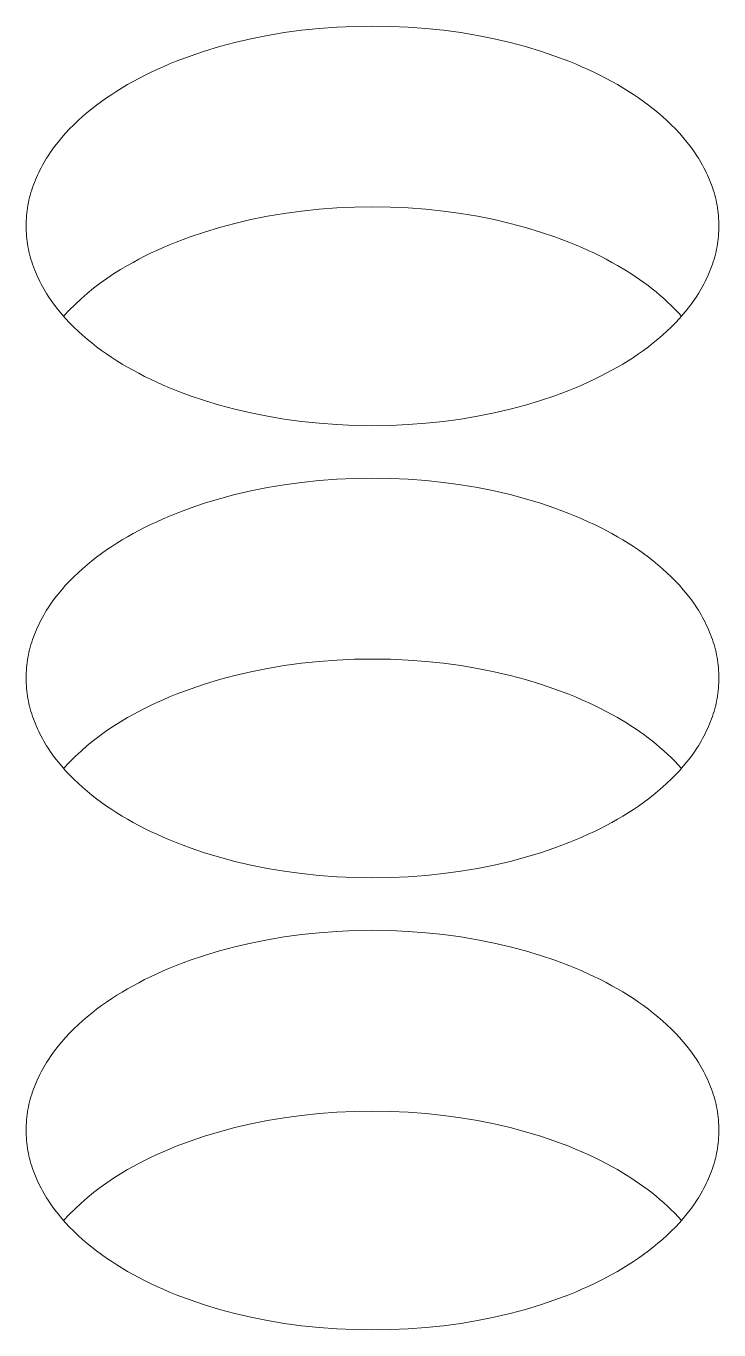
# Model space of a CAD drawing. Header units: inches. Extents: x -6.5 to 91.7, y -2.1 to 67.1.
# Drawn here: x 53.825 to 54.238, y 51.089 to 51.868 of the extents above; entities that cross this region are included whole.
import ezdxf

# ---------------------------------------------------------------- set-up
doc = ezdxf.new("R2010")
doc.units = ezdxf.units.IN
doc.layers.add('ZANO_R', color=7, linetype='Continuous', lineweight=0)

msp = doc.modelspace()

# ---------------------------------------------------------------- linework, layer by layer
at = {"layer": 'ZANO_R'}
for p, q in [((53.95874, 51.86022), (53.96857, 51.86219)), ((53.96857, 51.86219), (53.97864, 51.86388)), ((53.97864, 51.86388), (53.98891, 51.86528)), ((53.98891, 51.86528), (53.99935, 51.86638)), ((53.99935, 51.86638), (54.00991, 51.86717)), ((54.00991, 51.86717), (54.02056, 51.86765)), ((54.02056, 51.86765), (54.03125, 51.86781)), ((54.03125, 51.86781), (54.04194, 51.86765)), ((54.04194, 51.86765), (54.05259, 51.86717)), ((54.05259, 51.86717), (54.06315, 51.86638)), ((54.06315, 51.86638), (54.07359, 51.86528)), ((54.07359, 51.86528), (54.08386, 51.86388)), ((54.08386, 51.86388), (54.09392, 51.86219)), ((54.09392, 51.86219), (54.10375, 51.86022)), ((53.93099, 51.85282), (53.93992, 51.85552)), ((53.93992, 51.85552), (53.94918, 51.85799)), ((53.94918, 51.85799), (53.95874, 51.86022)), ((54.10375, 51.86022), (54.11331, 51.858)), ((54.11331, 51.858), (54.12257, 51.85552)), ((54.12257, 51.85552), (54.13151, 51.85282)), ((53.9102, 51.84519), (53.91417, 51.84681)), ((53.91417, 51.84681), (53.9224, 51.84991)), ((53.9224, 51.84991), (53.93099, 51.85282)), ((54.13151, 51.85282), (54.1401, 51.84991)), ((54.1401, 51.84991), (54.14832, 51.84681)), ((54.14832, 51.84681), (54.1523, 51.84519)), ((53.89181, 51.83654), (53.89529, 51.83834)), ((53.89529, 51.83834), (53.89887, 51.8401)), ((53.89887, 51.8401), (53.90255, 51.84183)), ((53.90255, 51.84183), (53.90632, 51.84353)), ((53.90632, 51.84353), (53.9102, 51.84519)), ((54.1523, 51.84519), (54.15617, 51.84354)), ((54.15617, 51.84354), (54.15995, 51.84184)), ((54.15995, 51.84184), (54.16363, 51.84011)), ((54.16363, 51.84011), (54.16721, 51.83834)), ((54.16721, 51.83834), (54.17069, 51.83655)), ((53.87878, 51.82902), (53.88194, 51.83097)), ((53.88194, 51.83097), (53.88515, 51.83286)), ((53.88515, 51.83286), (53.88843, 51.83472)), ((53.88843, 51.83472), (53.89181, 51.83654)), ((54.17069, 51.83655), (54.17407, 51.83472)), ((54.17407, 51.83472), (54.17735, 51.83287)), ((54.17735, 51.83287), (54.18056, 51.83098)), ((54.18056, 51.83098), (54.18372, 51.82903)), ((53.86667, 51.82064), (53.86961, 51.82282)), ((53.86961, 51.82282), (53.87261, 51.82494)), ((53.87261, 51.82494), (53.87567, 51.82701)), ((53.87567, 51.82701), (53.87878, 51.82902)), ((54.18372, 51.82903), (54.18683, 51.82702)), ((54.18683, 51.82702), (54.18989, 51.82495)), ((54.18989, 51.82495), (54.19289, 51.82283)), ((54.19289, 51.82283), (54.19582, 51.82064)), ((53.85828, 51.81376), (53.861, 51.81611)), ((53.861, 51.81611), (53.8638, 51.8184)), ((53.8638, 51.8184), (53.86667, 51.82064)), ((54.19582, 51.82064), (54.19869, 51.81841)), ((54.19869, 51.81841), (54.20149, 51.81611)), ((54.20149, 51.81611), (54.20422, 51.81377)), ((53.85059, 51.8064), (53.85306, 51.8089)), ((53.85306, 51.8089), (53.85563, 51.81136)), ((53.85563, 51.81136), (53.85828, 51.81376)), ((54.20422, 51.81377), (54.20687, 51.81136)), ((54.20687, 51.81136), (54.20943, 51.80891)), ((54.20943, 51.80891), (54.21191, 51.8064)), ((53.84372, 51.79859), (53.84591, 51.80124)), ((53.84591, 51.80124), (53.8482, 51.80384)), ((53.8482, 51.80384), (53.85059, 51.8064)), ((54.21191, 51.8064), (54.2143, 51.80385)), ((54.2143, 51.80385), (54.21659, 51.80124)), ((54.21659, 51.80124), (54.21878, 51.79859)), ((53.83777, 51.79037), (53.83964, 51.79315)), ((53.83964, 51.79315), (53.84163, 51.79589)), ((53.84163, 51.79589), (53.84372, 51.79859)), ((54.21878, 51.79859), (54.22087, 51.7959)), ((54.22087, 51.7959), (54.22285, 51.79316)), ((54.22285, 51.79316), (54.22473, 51.79038)), ((53.83284, 51.7818), (53.83359, 51.78325)), ((53.83359, 51.78325), (53.83437, 51.7847)), ((53.83437, 51.7847), (53.83517, 51.78613)), ((53.83517, 51.78613), (53.83601, 51.78755)), ((53.83601, 51.78755), (53.83688, 51.78897)), ((53.83688, 51.78897), (53.83777, 51.79037)), ((54.22473, 51.79038), (54.22562, 51.78897)), ((54.22562, 51.78897), (54.22649, 51.78756)), ((54.22649, 51.78756), (54.22732, 51.78614)), ((54.22732, 51.78614), (54.22813, 51.7847)), ((54.22813, 51.7847), (54.22891, 51.78326)), ((54.22891, 51.78326), (54.22965, 51.78181)), ((53.82957, 51.77444), (53.83016, 51.77593)), ((53.83016, 51.77593), (53.83079, 51.77741)), ((53.83079, 51.77741), (53.83144, 51.77888)), ((53.83144, 51.77888), (53.83213, 51.78035)), ((53.83213, 51.78035), (53.83284, 51.7818)), ((54.22965, 51.78181), (54.23037, 51.78036)), ((54.23037, 51.78036), (54.23106, 51.77889)), ((54.23106, 51.77889), (54.23171, 51.77742)), ((54.23171, 51.77742), (54.23233, 51.77594)), ((54.23233, 51.77594), (54.23292, 51.77445)), ((53.82711, 51.76693), (53.82754, 51.76844)), ((53.82754, 51.76844), (53.828, 51.76995)), ((53.828, 51.76995), (53.82849, 51.77145)), ((53.82849, 51.77145), (53.82901, 51.77295)), ((53.82901, 51.77295), (53.82957, 51.77444)), ((54.23292, 51.77445), (54.23348, 51.77296)), ((54.23348, 51.77296), (54.23401, 51.77146)), ((54.23401, 51.77146), (54.2345, 51.76996)), ((54.2345, 51.76996), (54.23496, 51.76845)), ((54.23496, 51.76845), (54.23539, 51.76694)), ((53.82548, 51.75929), (53.82574, 51.76083)), ((53.82574, 51.76083), (53.82603, 51.76236)), ((53.82603, 51.76236), (53.82635, 51.76389)), ((53.82635, 51.76389), (53.82671, 51.76541)), ((53.82671, 51.76541), (53.82711, 51.76693)), ((54.23539, 51.76694), (54.23578, 51.76542)), ((54.23578, 51.76542), (54.23614, 51.76389)), ((54.23614, 51.76389), (54.23647, 51.76237)), ((54.23647, 51.76237), (54.23676, 51.76084)), ((54.23676, 51.76084), (54.23702, 51.7593)), ((53.8247, 51.7516), (53.82479, 51.75314)), ((53.82479, 51.75314), (53.82491, 51.75468)), ((53.82491, 51.75468), (53.82506, 51.75622)), ((53.82506, 51.75622), (53.82525, 51.75776)), ((53.82525, 51.75776), (53.82548, 51.75929)), ((53.95875, 51.75225), (53.94919, 51.75003)), ((53.96858, 51.75422), (53.95875, 51.75225)), ((53.97864, 51.75591), (53.96858, 51.75422)), ((53.98891, 51.75731), (53.97864, 51.75591)), ((53.99935, 51.75841), (53.98891, 51.75731)), ((54.00991, 51.7592), (53.99935, 51.75841)), ((54.02056, 51.75968), (54.00991, 51.7592)), ((54.03125, 51.75984), (54.02056, 51.75968)), ((54.04194, 51.75968), (54.03125, 51.75984)), ((54.05259, 51.7592), (54.04194, 51.75968)), ((54.06315, 51.75841), (54.05259, 51.7592)), ((54.07359, 51.75731), (54.06315, 51.75841)), ((54.08386, 51.75591), (54.07359, 51.75731)), ((54.09393, 51.75422), (54.08386, 51.75591)), ((54.10376, 51.75226), (54.09393, 51.75422)), ((54.11332, 51.75003), (54.10376, 51.75226)), ((54.23702, 51.7593), (54.23724, 51.75777)), ((54.23724, 51.75777), (54.23743, 51.75623)), ((54.23743, 51.75623), (54.23759, 51.75469)), ((54.23759, 51.75469), (54.23771, 51.75315)), ((54.23771, 51.75315), (54.2378, 51.75161)), ((53.82463, 51.74851), (53.82465, 51.75005)), ((53.82465, 51.74696), (53.82463, 51.74851)), ((53.82465, 51.75005), (53.8247, 51.7516)), ((53.8247, 51.74542), (53.82465, 51.74696)), ((53.82479, 51.74388), (53.8247, 51.74542)), ((53.93099, 51.74485), (53.9224, 51.74194)), ((53.93993, 51.74755), (53.93099, 51.74485)), ((53.94919, 51.75003), (53.93993, 51.74755)), ((54.12258, 51.74756), (54.11332, 51.75003)), ((54.13151, 51.74486), (54.12258, 51.74756)), ((54.1401, 51.74195), (54.13151, 51.74486)), ((54.2378, 51.74543), (54.23771, 51.74389)), ((54.2378, 51.75161), (54.23785, 51.75006)), ((54.23785, 51.74697), (54.2378, 51.74543)), ((54.23785, 51.75006), (54.23787, 51.74852)), ((54.23787, 51.74852), (54.23785, 51.74697)), ((53.82491, 51.74234), (53.82479, 51.74388)), ((53.82506, 51.74079), (53.82491, 51.74234)), ((53.82525, 51.73926), (53.82506, 51.74079)), ((53.82548, 51.73772), (53.82525, 51.73926)), ((53.82574, 51.73619), (53.82548, 51.73772)), ((53.9102, 51.73722), (53.90633, 51.73556)), ((53.91418, 51.73884), (53.9102, 51.73722)), ((53.9224, 51.74194), (53.91418, 51.73884)), ((54.14833, 51.73884), (54.1401, 51.74195)), ((54.1523, 51.73723), (54.14833, 51.73884)), ((54.15618, 51.73557), (54.1523, 51.73723)), ((54.23702, 51.73773), (54.23676, 51.7362)), ((54.23724, 51.73927), (54.23702, 51.73773)), ((54.23743, 51.7408), (54.23724, 51.73927)), ((54.23759, 51.74234), (54.23743, 51.7408)), ((54.23771, 51.74389), (54.23759, 51.74234)), ((53.82603, 51.73466), (53.82574, 51.73619)), ((53.82635, 51.73313), (53.82603, 51.73466)), ((53.82671, 51.73161), (53.82635, 51.73313)), ((53.82711, 51.73009), (53.82671, 51.73161)), ((53.82754, 51.72857), (53.82711, 51.73009)), ((53.89529, 51.73037), (53.89181, 51.72857)), ((53.89887, 51.73214), (53.89529, 51.73037)), ((53.90255, 51.73387), (53.89887, 51.73214)), ((53.90633, 51.73556), (53.90255, 51.73387)), ((54.15995, 51.73387), (54.15618, 51.73557)), ((54.16363, 51.73214), (54.15995, 51.73387)), ((54.16721, 51.73038), (54.16363, 51.73214)), ((54.17069, 51.72858), (54.16721, 51.73038)), ((54.23539, 51.7301), (54.23496, 51.72858)), ((54.23578, 51.73162), (54.23539, 51.7301)), ((54.23614, 51.73314), (54.23578, 51.73162)), ((54.23647, 51.73467), (54.23614, 51.73314)), ((54.23676, 51.7362), (54.23647, 51.73467)), ((53.828, 51.72707), (53.82754, 51.72857)), ((53.82849, 51.72556), (53.828, 51.72707)), ((53.82901, 51.72406), (53.82849, 51.72556)), ((53.82957, 51.72257), (53.82901, 51.72406)), ((53.83016, 51.72108), (53.82957, 51.72257)), ((53.83079, 51.71961), (53.83016, 51.72108)), ((53.88092, 51.72243), (53.87677, 51.71984)), ((53.88515, 51.7249), (53.88092, 51.72243)), ((53.88843, 51.72675), (53.88515, 51.7249)), ((53.89181, 51.72857), (53.88843, 51.72675)), ((54.17407, 51.72675), (54.17069, 51.72858)), ((54.17735, 51.7249), (54.17407, 51.72675)), ((54.18275, 51.72167), (54.17735, 51.7249)), ((54.18539, 51.71999), (54.18275, 51.72167)), ((54.23233, 51.72109), (54.23171, 51.71961)), ((54.23292, 51.72258), (54.23233, 51.72109)), ((54.23348, 51.72407), (54.23292, 51.72258)), ((54.23401, 51.72557), (54.23348, 51.72407)), ((54.2345, 51.72707), (54.23401, 51.72557)), ((54.23496, 51.72858), (54.2345, 51.72707)), ((53.83144, 51.71813), (53.83079, 51.71961)), ((53.83213, 51.71667), (53.83144, 51.71813)), ((53.83284, 51.71521), (53.83213, 51.71667)), ((53.83359, 51.71376), (53.83284, 51.71521)), ((53.83437, 51.71232), (53.83359, 51.71376)), ((53.86872, 51.71424), (53.86484, 51.71126)), ((53.8727, 51.71711), (53.86872, 51.71424)), ((53.87677, 51.71984), (53.8727, 51.71711)), ((54.188, 51.71827), (54.18539, 51.71999)), ((54.19057, 51.71651), (54.188, 51.71827)), ((54.1931, 51.71471), (54.19057, 51.71651)), ((54.19558, 51.71287), (54.1931, 51.71471)), ((54.22891, 51.71377), (54.22813, 51.71233)), ((54.22965, 51.71522), (54.22891, 51.71377)), ((54.23037, 51.71668), (54.22965, 51.71522)), ((54.23106, 51.71814), (54.23037, 51.71668)), ((54.23171, 51.71961), (54.23106, 51.71814)), ((53.83517, 51.71089), (53.83437, 51.71232)), ((53.83601, 51.70946), (53.83517, 51.71089)), ((53.83688, 51.70805), (53.83601, 51.70946)), ((53.83777, 51.70665), (53.83688, 51.70805)), ((53.83964, 51.70387), (53.83777, 51.70665)), ((53.86106, 51.70814), (53.85738, 51.70491)), ((53.86484, 51.71126), (53.86106, 51.70814)), ((54.19801, 51.71098), (54.19558, 51.71287)), ((54.2004, 51.70906), (54.19801, 51.71098)), ((54.20273, 51.7071), (54.2004, 51.70906)), ((54.20501, 51.7051), (54.20273, 51.7071)), ((54.22473, 51.70665), (54.22285, 51.70387)), ((54.22562, 51.70806), (54.22473, 51.70665)), ((54.22649, 51.70947), (54.22562, 51.70806)), ((54.22732, 51.7109), (54.22649, 51.70947)), ((54.22813, 51.71233), (54.22732, 51.7109)), ((53.84163, 51.70113), (53.83964, 51.70387)), ((53.84372, 51.69843), (53.84163, 51.70113)), ((53.84591, 51.69578), (53.84372, 51.69843)), ((53.85035, 51.6981), (53.847, 51.69452)), ((53.85381, 51.70156), (53.85035, 51.6981)), ((53.85738, 51.70491), (53.85381, 51.70156)), ((54.20723, 51.70306), (54.20501, 51.7051)), ((54.2094, 51.70098), (54.20723, 51.70306)), ((54.2115, 51.69887), (54.2094, 51.70098)), ((54.21353, 51.69672), (54.2115, 51.69887)), ((54.21878, 51.69844), (54.21659, 51.69579)), ((54.22087, 51.70114), (54.21878, 51.69844)), ((54.22285, 51.70387), (54.22087, 51.70114)), ((53.8482, 51.69318), (53.84591, 51.69578)), ((53.85059, 51.69062), (53.8482, 51.69318)), ((53.85306, 51.68812), (53.85059, 51.69062)), ((54.21191, 51.69063), (54.20943, 51.68812)), ((54.2143, 51.69318), (54.21191, 51.69063)), ((54.2155, 51.69454), (54.21353, 51.69672)), ((54.21659, 51.69579), (54.2143, 51.69318)), ((53.85563, 51.68566), (53.85306, 51.68812)), ((53.85828, 51.68326), (53.85563, 51.68566)), ((53.861, 51.68091), (53.85828, 51.68326)), ((54.20422, 51.68327), (54.20149, 51.68092)), ((54.20687, 51.68567), (54.20422, 51.68327)), ((54.20943, 51.68812), (54.20687, 51.68567)), ((53.8638, 51.67862), (53.861, 51.68091)), ((53.86667, 51.67638), (53.8638, 51.67862)), ((53.86961, 51.6742), (53.86667, 51.67638)), ((54.19582, 51.67639), (54.19289, 51.67421)), ((54.19869, 51.67863), (54.19582, 51.67639)), ((54.20149, 51.68092), (54.19869, 51.67863)), ((53.87261, 51.67207), (53.86961, 51.6742)), ((53.87567, 51.67001), (53.87261, 51.67207)), ((53.87878, 51.668), (53.87567, 51.67001)), ((53.88194, 51.66605), (53.87878, 51.668)), ((54.18372, 51.66801), (54.18056, 51.66605)), ((54.18683, 51.67002), (54.18372, 51.66801)), ((54.18989, 51.67208), (54.18683, 51.67002)), ((54.19289, 51.67421), (54.18989, 51.67208)), ((53.88515, 51.66415), (53.88194, 51.66605)), ((53.88843, 51.6623), (53.88515, 51.66415)), ((53.89181, 51.66048), (53.88843, 51.6623)), ((53.89529, 51.65868), (53.89181, 51.66048)), ((53.89887, 51.65692), (53.89529, 51.65868)), ((54.16721, 51.65869), (54.16363, 51.65692)), ((54.17069, 51.66048), (54.16721, 51.65869)), ((54.17407, 51.66231), (54.17069, 51.66048)), ((54.17735, 51.66416), (54.17407, 51.66231)), ((54.18056, 51.66605), (54.17735, 51.66416)), ((53.90255, 51.65518), (53.89887, 51.65692)), ((53.90632, 51.65349), (53.90255, 51.65518)), ((53.9102, 51.65183), (53.90632, 51.65349)), ((53.91417, 51.65021), (53.9102, 51.65183)), ((54.1523, 51.65184), (54.14832, 51.65022)), ((54.15617, 51.65349), (54.1523, 51.65184)), ((54.15995, 51.65519), (54.15617, 51.65349)), ((54.16363, 51.65692), (54.15995, 51.65519)), ((53.9224, 51.64711), (53.91417, 51.65021)), ((53.93099, 51.6442), (53.9224, 51.64711)), ((53.93992, 51.6415), (53.93099, 51.6442)), ((54.13151, 51.64421), (54.12257, 51.6415)), ((54.1401, 51.64712), (54.13151, 51.64421)), ((54.14832, 51.65022), (54.1401, 51.64712)), ((53.94918, 51.63903), (53.93992, 51.6415)), ((53.95874, 51.6368), (53.94918, 51.63903)), ((53.96857, 51.63484), (53.95874, 51.6368)), ((54.10375, 51.6368), (54.09392, 51.63484)), ((54.11331, 51.63903), (54.10375, 51.6368)), ((54.12257, 51.6415), (54.11331, 51.63903)), ((53.97864, 51.63315), (53.96857, 51.63484)), ((53.98891, 51.63175), (53.97864, 51.63315)), ((53.99935, 51.63065), (53.98891, 51.63175)), ((54.00991, 51.62985), (53.99935, 51.63065)), ((54.02056, 51.62938), (54.00991, 51.62985)), ((54.03125, 51.62922), (54.02056, 51.62938)), ((54.04194, 51.62938), (54.03125, 51.62922)), ((54.05259, 51.62986), (54.04194, 51.62938)), ((54.06315, 51.63065), (54.05259, 51.62986)), ((54.07359, 51.63175), (54.06315, 51.63065)), ((54.08386, 51.63315), (54.07359, 51.63175)), ((54.09392, 51.63484), (54.08386, 51.63315)), ((53.98891, 51.59534), (53.99935, 51.59644)), ((53.99935, 51.59644), (54.00991, 51.59723)), ((54.00991, 51.59723), (54.02056, 51.59771)), ((54.02056, 51.59771), (54.03125, 51.59787)), ((54.03125, 51.59787), (54.04194, 51.59771)), ((54.04194, 51.59771), (54.05259, 51.59724)), ((54.05259, 51.59724), (54.06315, 51.59644)), ((54.06315, 51.59644), (54.07359, 51.59534)), ((53.94918, 51.58806), (53.95874, 51.59029)), ((53.95874, 51.59029), (53.96857, 51.59225)), ((53.96857, 51.59225), (53.97864, 51.59394)), ((53.97864, 51.59394), (53.98891, 51.59534)), ((54.07359, 51.59534), (54.08386, 51.59394)), ((54.08386, 51.59394), (54.09392, 51.59225)), ((54.09392, 51.59225), (54.10375, 51.59029)), ((54.10375, 51.59029), (54.11331, 51.58806)), ((53.9224, 51.57997), (53.93099, 51.58288)), ((53.93099, 51.58288), (53.93992, 51.58559)), ((53.93992, 51.58559), (53.94918, 51.58806)), ((54.11331, 51.58806), (54.12257, 51.58559)), ((54.12257, 51.58559), (54.13151, 51.58289)), ((54.13151, 51.58289), (54.1401, 51.57998)), ((53.90255, 51.5719), (53.90632, 51.5736)), ((53.90632, 51.5736), (53.9102, 51.57525)), ((53.9102, 51.57525), (53.91417, 51.57687)), ((53.91417, 51.57687), (53.9224, 51.57997)), ((54.1401, 51.57998), (54.14832, 51.57688)), ((54.14832, 51.57688), (54.1523, 51.57526)), ((54.1523, 51.57526), (54.15617, 51.5736)), ((54.15617, 51.5736), (54.15995, 51.57191)), ((53.88843, 51.56478), (53.89181, 51.56661)), ((53.89181, 51.56661), (53.89529, 51.5684)), ((53.89529, 51.5684), (53.89887, 51.57017)), ((53.89887, 51.57017), (53.90255, 51.5719)), ((54.15995, 51.57191), (54.16363, 51.57017)), ((54.16363, 51.57017), (54.16721, 51.56841)), ((54.16721, 51.56841), (54.17069, 51.56661)), ((54.17069, 51.56661), (54.17407, 51.56479)), ((53.87567, 51.55707), (53.87878, 51.55908)), ((53.87878, 51.55908), (53.88194, 51.56104)), ((53.88194, 51.56104), (53.88515, 51.56293)), ((53.88515, 51.56293), (53.88843, 51.56478)), ((54.17407, 51.56479), (54.17735, 51.56294)), ((54.17735, 51.56294), (54.18056, 51.56104)), ((54.18056, 51.56104), (54.18372, 51.55909)), ((54.18372, 51.55909), (54.18683, 51.55708)), ((53.8638, 51.54846), (53.86667, 51.5507)), ((53.86667, 51.5507), (53.86961, 51.55288)), ((53.86961, 51.55288), (53.87261, 51.55501)), ((53.87261, 51.55501), (53.87567, 51.55707)), ((54.18683, 51.55708), (54.18989, 51.55502)), ((54.18989, 51.55502), (54.19289, 51.55289)), ((54.19289, 51.55289), (54.19582, 51.55071)), ((54.19582, 51.55071), (54.19869, 51.54847)), ((53.85563, 51.54142), (53.85828, 51.54382)), ((53.85828, 51.54382), (53.861, 51.54617)), ((53.861, 51.54617), (53.8638, 51.54846)), ((54.19869, 51.54847), (54.20149, 51.54618)), ((54.20149, 51.54618), (54.20422, 51.54383)), ((54.20422, 51.54383), (54.20687, 51.54143)), ((53.8482, 51.53391), (53.85059, 51.53646)), ((53.85059, 51.53646), (53.85306, 51.53897)), ((53.85306, 51.53897), (53.85563, 51.54142)), ((54.20687, 51.54143), (54.20943, 51.53897)), ((54.20943, 51.53897), (54.21191, 51.53647)), ((54.21191, 51.53647), (54.2143, 51.53391)), ((53.84163, 51.52595), (53.84372, 51.52865)), ((53.84372, 51.52865), (53.84591, 51.5313)), ((53.84591, 51.5313), (53.8482, 51.53391)), ((54.2143, 51.53391), (54.21659, 51.53131)), ((54.21659, 51.53131), (54.21878, 51.52866)), ((54.21878, 51.52866), (54.22087, 51.52596)), ((53.83601, 51.51762), (53.83688, 51.51903)), ((53.83688, 51.51903), (53.83777, 51.52044)), ((53.83777, 51.52044), (53.83964, 51.52322)), ((53.83964, 51.52322), (53.84163, 51.52595)), ((54.22087, 51.52596), (54.22285, 51.52322)), ((54.22285, 51.52322), (54.22473, 51.52044)), ((54.22473, 51.52044), (54.22562, 51.51904)), ((54.22562, 51.51904), (54.22649, 51.51763)), ((53.83213, 51.51041), (53.83284, 51.51187)), ((53.83284, 51.51187), (53.83359, 51.51332)), ((53.83359, 51.51332), (53.83437, 51.51476)), ((53.83437, 51.51476), (53.83517, 51.51619)), ((53.83517, 51.51619), (53.83601, 51.51762)), ((54.22649, 51.51763), (54.22732, 51.5162)), ((54.22732, 51.5162), (54.22813, 51.51477)), ((54.22813, 51.51477), (54.22891, 51.51333)), ((54.22891, 51.51333), (54.22965, 51.51188)), ((54.22965, 51.51188), (54.23037, 51.51042)), ((53.82849, 51.50152), (53.82901, 51.50302)), ((53.82901, 51.50302), (53.82957, 51.50451)), ((53.82957, 51.50451), (53.83016, 51.506)), ((53.83016, 51.506), (53.83079, 51.50748)), ((53.83079, 51.50748), (53.83144, 51.50895)), ((53.83144, 51.50895), (53.83213, 51.51041)), ((54.23037, 51.51042), (54.23106, 51.50896)), ((54.23106, 51.50896), (54.23171, 51.50748)), ((54.23171, 51.50748), (54.23233, 51.50601)), ((54.23233, 51.50601), (54.23292, 51.50452)), ((54.23292, 51.50452), (54.23348, 51.50303)), ((54.23348, 51.50303), (54.23401, 51.50153)), ((53.82635, 51.49395), (53.82671, 51.49547)), ((53.82671, 51.49547), (53.82711, 51.49699)), ((53.82711, 51.49699), (53.82754, 51.49851)), ((53.82754, 51.49851), (53.828, 51.50002)), ((53.828, 51.50002), (53.82849, 51.50152)), ((54.23401, 51.50153), (54.2345, 51.50002)), ((54.2345, 51.50002), (54.23496, 51.49852)), ((54.23496, 51.49852), (54.23539, 51.497)), ((54.23539, 51.497), (54.23578, 51.49548)), ((54.23578, 51.49548), (54.23614, 51.49396)), ((53.82506, 51.48629), (53.82525, 51.48782)), ((53.82525, 51.48782), (53.82548, 51.48936)), ((53.82548, 51.48936), (53.82574, 51.49089)), ((53.82574, 51.49089), (53.82603, 51.49242)), ((53.82603, 51.49242), (53.82635, 51.49395)), ((53.99935, 51.48847), (53.98891, 51.48737)), ((54.00991, 51.48927), (53.99935, 51.48847)), ((54.02056, 51.48975), (54.00991, 51.48927)), ((54.03125, 51.48991), (54.02056, 51.48975)), ((54.04194, 51.48975), (54.03125, 51.48991)), ((54.05259, 51.48927), (54.04194, 51.48975)), ((54.06315, 51.48848), (54.05259, 51.48927)), ((54.07359, 51.48738), (54.06315, 51.48848)), ((54.23614, 51.49396), (54.23647, 51.49243)), ((54.23647, 51.49243), (54.23676, 51.4909)), ((54.23676, 51.4909), (54.23702, 51.48937)), ((54.23702, 51.48937), (54.23724, 51.48783)), ((54.23724, 51.48783), (54.23743, 51.4863)), ((53.82463, 51.47857), (53.82465, 51.48012)), ((53.82465, 51.48012), (53.8247, 51.48166)), ((53.8247, 51.48166), (53.82479, 51.4832)), ((53.82479, 51.4832), (53.82491, 51.48475)), ((53.82491, 51.48475), (53.82506, 51.48629)), ((53.94919, 51.48009), (53.93993, 51.47762)), ((53.95875, 51.48232), (53.94919, 51.48009)), ((53.96858, 51.48428), (53.95875, 51.48232)), ((53.97864, 51.48597), (53.96858, 51.48428)), ((53.98891, 51.48737), (53.97864, 51.48597)), ((54.08386, 51.48598), (54.07359, 51.48738)), ((54.09393, 51.48429), (54.08386, 51.48598)), ((54.10376, 51.48232), (54.09393, 51.48429)), ((54.11332, 51.48009), (54.10376, 51.48232)), ((54.12258, 51.47762), (54.11332, 51.48009)), ((54.23743, 51.4863), (54.23759, 51.48476)), ((54.23759, 51.48476), (54.23771, 51.48321)), ((54.23771, 51.48321), (54.2378, 51.48167)), ((54.2378, 51.48167), (54.23785, 51.48013)), ((54.23785, 51.48013), (54.23787, 51.47858)), ((53.82465, 51.47703), (53.82463, 51.47857)), ((53.8247, 51.47548), (53.82465, 51.47703)), ((53.82479, 51.47394), (53.8247, 51.47548)), ((53.82491, 51.4724), (53.82479, 51.47394)), ((53.82506, 51.47086), (53.82491, 51.4724)), ((53.9224, 51.47201), (53.91418, 51.4689)), ((53.93099, 51.47492), (53.9224, 51.47201)), ((53.93993, 51.47762), (53.93099, 51.47492)), ((54.13151, 51.47492), (54.12258, 51.47762)), ((54.1401, 51.47201), (54.13151, 51.47492)), ((54.14833, 51.46891), (54.1401, 51.47201)), ((54.23759, 51.47241), (54.23743, 51.47087)), ((54.23771, 51.47395), (54.23759, 51.47241)), ((54.2378, 51.47549), (54.23771, 51.47395)), ((54.23785, 51.47704), (54.2378, 51.47549)), ((54.23787, 51.47858), (54.23785, 51.47704)), ((53.82525, 51.46932), (53.82506, 51.47086)), ((53.82548, 51.46779), (53.82525, 51.46932)), ((53.82574, 51.46625), (53.82548, 51.46779)), ((53.82603, 51.46472), (53.82574, 51.46625)), ((53.82635, 51.4632), (53.82603, 51.46472)), ((53.90633, 51.46563), (53.90255, 51.46393)), ((53.9102, 51.46729), (53.90633, 51.46563)), ((53.91418, 51.4689), (53.9102, 51.46729)), ((54.1523, 51.46729), (54.14833, 51.46891)), ((54.15618, 51.46563), (54.1523, 51.46729)), ((54.15995, 51.46394), (54.15618, 51.46563)), ((54.23647, 51.46473), (54.23614, 51.4632)), ((54.23676, 51.46626), (54.23647, 51.46473)), ((54.23702, 51.4678), (54.23676, 51.46626)), ((54.23724, 51.46933), (54.23702, 51.4678)), ((54.23743, 51.47087), (54.23724, 51.46933)), ((53.82671, 51.46167), (53.82635, 51.4632)), ((53.82711, 51.46015), (53.82671, 51.46167)), ((53.82754, 51.45864), (53.82711, 51.46015)), ((53.828, 51.45713), (53.82754, 51.45864)), ((53.82849, 51.45563), (53.828, 51.45713)), ((53.88843, 51.45681), (53.88515, 51.45496)), ((53.89181, 51.45864), (53.88843, 51.45681)), ((53.89529, 51.46043), (53.89181, 51.45864)), ((53.89887, 51.4622), (53.89529, 51.46043)), ((53.90255, 51.46393), (53.89887, 51.4622)), ((54.16363, 51.46221), (54.15995, 51.46394)), ((54.16721, 51.46044), (54.16363, 51.46221)), ((54.17069, 51.45864), (54.16721, 51.46044)), ((54.17407, 51.45682), (54.17069, 51.45864)), ((54.17735, 51.45497), (54.17407, 51.45682)), ((54.2345, 51.45714), (54.23401, 51.45564)), ((54.23496, 51.45865), (54.2345, 51.45714)), ((54.23539, 51.46016), (54.23496, 51.45865)), ((54.23578, 51.46168), (54.23539, 51.46016)), ((54.23614, 51.4632), (54.23578, 51.46168)), ((53.82901, 51.45413), (53.82849, 51.45563)), ((53.82957, 51.45264), (53.82901, 51.45413)), ((53.83016, 51.45115), (53.82957, 51.45264)), ((53.83079, 51.44967), (53.83016, 51.45115)), ((53.83144, 51.4482), (53.83079, 51.44967)), ((53.87677, 51.4499), (53.8727, 51.44717)), ((53.88092, 51.4525), (53.87677, 51.4499)), ((53.88515, 51.45496), (53.88092, 51.4525)), ((54.18275, 51.45174), (54.17735, 51.45497)), ((54.18539, 51.45006), (54.18275, 51.45174)), ((54.188, 51.44834), (54.18539, 51.45006)), ((54.23171, 51.44968), (54.23106, 51.44821)), ((54.23233, 51.45116), (54.23171, 51.44968)), ((54.23292, 51.45265), (54.23233, 51.45116)), ((54.23348, 51.45414), (54.23292, 51.45265)), ((54.23401, 51.45564), (54.23348, 51.45414)), ((53.83213, 51.44673), (53.83144, 51.4482)), ((53.83284, 51.44528), (53.83213, 51.44673)), ((53.83359, 51.44383), (53.83284, 51.44528)), ((53.83437, 51.44239), (53.83359, 51.44383)), ((53.83517, 51.44095), (53.83437, 51.44239)), ((53.83601, 51.43953), (53.83517, 51.44095)), ((53.86484, 51.44132), (53.86106, 51.43821)), ((53.86872, 51.44431), (53.86484, 51.44132)), ((53.8727, 51.44717), (53.86872, 51.44431)), ((54.19057, 51.44658), (54.188, 51.44834)), ((54.1931, 51.44477), (54.19057, 51.44658)), ((54.19558, 51.44293), (54.1931, 51.44477)), ((54.19801, 51.44105), (54.19558, 51.44293)), ((54.2004, 51.43912), (54.19801, 51.44105)), ((54.22732, 51.44096), (54.22649, 51.43954)), ((54.22813, 51.44239), (54.22732, 51.44096)), ((54.22891, 51.44384), (54.22813, 51.44239)), ((54.22965, 51.44529), (54.22891, 51.44384)), ((54.23037, 51.44674), (54.22965, 51.44529)), ((54.23106, 51.44821), (54.23037, 51.44674)), ((53.83688, 51.43812), (53.83601, 51.43953)), ((53.83777, 51.43671), (53.83688, 51.43812)), ((53.83964, 51.43393), (53.83777, 51.43671)), ((53.84163, 51.43119), (53.83964, 51.43393)), ((53.85738, 51.43498), (53.85381, 51.43163)), ((53.86106, 51.43821), (53.85738, 51.43498)), ((54.20273, 51.43716), (54.2004, 51.43912)), ((54.20501, 51.43516), (54.20273, 51.43716)), ((54.20723, 51.43312), (54.20501, 51.43516)), ((54.2094, 51.43105), (54.20723, 51.43312)), ((54.22285, 51.43394), (54.22087, 51.4312)), ((54.22473, 51.43672), (54.22285, 51.43394)), ((54.22562, 51.43812), (54.22473, 51.43672)), ((54.22649, 51.43954), (54.22562, 51.43812)), ((53.84372, 51.4285), (53.84163, 51.43119)), ((53.84591, 51.42585), (53.84372, 51.4285)), ((53.8482, 51.42324), (53.84591, 51.42585)), ((53.85035, 51.42816), (53.847, 51.42459)), ((53.85381, 51.43163), (53.85035, 51.42816)), ((54.2115, 51.42893), (54.2094, 51.43105)), ((54.21353, 51.42678), (54.2115, 51.42893)), ((54.2155, 51.4246), (54.21353, 51.42678)), ((54.21659, 51.42585), (54.2143, 51.42325)), ((54.21878, 51.4285), (54.21659, 51.42585)), ((54.22087, 51.4312), (54.21878, 51.4285)), ((53.85059, 51.42069), (53.8482, 51.42324)), ((53.85306, 51.41818), (53.85059, 51.42069)), ((53.85563, 51.41573), (53.85306, 51.41818)), ((54.20943, 51.41819), (54.20687, 51.41573)), ((54.21191, 51.42069), (54.20943, 51.41819)), ((54.2143, 51.42325), (54.21191, 51.42069)), ((53.85828, 51.41332), (53.85563, 51.41573)), ((53.861, 51.41098), (53.85828, 51.41332)), ((53.8638, 51.40868), (53.861, 51.41098)), ((54.20149, 51.41098), (54.19869, 51.40869)), ((54.20422, 51.41333), (54.20149, 51.41098)), ((54.20687, 51.41573), (54.20422, 51.41333)), ((53.86667, 51.40645), (53.8638, 51.40868)), ((53.86961, 51.40426), (53.86667, 51.40645)), ((53.87261, 51.40214), (53.86961, 51.40426)), ((53.87567, 51.40007), (53.87261, 51.40214)), ((54.18989, 51.40215), (54.18683, 51.40008)), ((54.19289, 51.40427), (54.18989, 51.40215)), ((54.19582, 51.40645), (54.19289, 51.40427)), ((54.19869, 51.40869), (54.19582, 51.40645)), ((53.87878, 51.39806), (53.87567, 51.40007)), ((53.88194, 51.39611), (53.87878, 51.39806)), ((53.88515, 51.39422), (53.88194, 51.39611)), ((53.88843, 51.39237), (53.88515, 51.39422)), ((54.17735, 51.39423), (54.17407, 51.39237)), ((54.18056, 51.39612), (54.17735, 51.39423)), ((54.18372, 51.39807), (54.18056, 51.39612)), ((54.18683, 51.40008), (54.18372, 51.39807)), ((53.89181, 51.39054), (53.88843, 51.39237)), ((53.89529, 51.38875), (53.89181, 51.39054)), ((53.89887, 51.38698), (53.89529, 51.38875)), ((53.90255, 51.38525), (53.89887, 51.38698)), ((54.16363, 51.38699), (54.15995, 51.38526)), ((54.16721, 51.38875), (54.16363, 51.38699)), ((54.17069, 51.39055), (54.16721, 51.38875)), ((54.17407, 51.39237), (54.17069, 51.39055)), ((53.90632, 51.38355), (53.90255, 51.38525)), ((53.9102, 51.3819), (53.90632, 51.38355)), ((53.91417, 51.38028), (53.9102, 51.3819)), ((53.9224, 51.37718), (53.91417, 51.38028)), ((54.14832, 51.38028), (54.1401, 51.37718)), ((54.1523, 51.3819), (54.14832, 51.38028)), ((54.15617, 51.38356), (54.1523, 51.3819)), ((54.15995, 51.38526), (54.15617, 51.38356)), ((53.93099, 51.37427), (53.9224, 51.37718)), ((53.93992, 51.37157), (53.93099, 51.37427)), ((53.94918, 51.36909), (53.93992, 51.37157)), ((54.12257, 51.37157), (54.11331, 51.3691)), ((54.13151, 51.37427), (54.12257, 51.37157)), ((54.1401, 51.37718), (54.13151, 51.37427)), ((53.95874, 51.36687), (53.94918, 51.36909)), ((53.96857, 51.3649), (53.95874, 51.36687)), ((53.97864, 51.36321), (53.96857, 51.3649)), ((53.98891, 51.36181), (53.97864, 51.36321)), ((54.08386, 51.36322), (54.07359, 51.36181)), ((54.09392, 51.3649), (54.08386, 51.36322)), ((54.10375, 51.36687), (54.09392, 51.3649)), ((54.11331, 51.3691), (54.10375, 51.36687)), ((53.99935, 51.36071), (53.98891, 51.36181)), ((54.00991, 51.35992), (53.99935, 51.36071)), ((54.02056, 51.35944), (54.00991, 51.35992)), ((54.03125, 51.35928), (54.02056, 51.35944)), ((54.04194, 51.35944), (54.03125, 51.35928)), ((54.05259, 51.35992), (54.04194, 51.35944)), ((54.06315, 51.36071), (54.05259, 51.35992)), ((54.07359, 51.36181), (54.06315, 51.36071)), ((53.96857, 51.32232), (53.97864, 51.32401)), ((53.97864, 51.32401), (53.98891, 51.32541)), ((53.98891, 51.32541), (53.99935, 51.32651)), ((53.99935, 51.32651), (54.00991, 51.3273)), ((54.00991, 51.3273), (54.02056, 51.32778)), ((54.02056, 51.32778), (54.03125, 51.32794)), ((54.03125, 51.32794), (54.04194, 51.32778)), ((54.04194, 51.32778), (54.05259, 51.3273)), ((54.05259, 51.3273), (54.06315, 51.32651)), ((54.06315, 51.32651), (54.07359, 51.32541)), ((54.07359, 51.32541), (54.08386, 51.32401)), ((54.08386, 51.32401), (54.09392, 51.32232)), ((53.93992, 51.31565), (53.94918, 51.31812)), ((53.94918, 51.31812), (53.95874, 51.32035)), ((53.95874, 51.32035), (53.96857, 51.32232)), ((54.09392, 51.32232), (54.10375, 51.32035)), ((54.10375, 51.32035), (54.11331, 51.31813)), ((54.11331, 51.31813), (54.12257, 51.31565)), ((53.91417, 51.30694), (53.9224, 51.31004)), ((53.9224, 51.31004), (53.93099, 51.31295)), ((53.93099, 51.31295), (53.93992, 51.31565)), ((54.12257, 51.31565), (54.13151, 51.31295)), ((54.13151, 51.31295), (54.1401, 51.31004)), ((54.1401, 51.31004), (54.14832, 51.30694)), ((53.89887, 51.30023), (53.90255, 51.30196)), ((53.90255, 51.30196), (53.90632, 51.30366)), ((53.90632, 51.30366), (53.9102, 51.30532)), ((53.9102, 51.30532), (53.91417, 51.30694)), ((54.14832, 51.30694), (54.1523, 51.30532)), ((54.1523, 51.30532), (54.15617, 51.30367)), ((54.15617, 51.30367), (54.15995, 51.30197)), ((54.15995, 51.30197), (54.16363, 51.30024)), ((53.88194, 51.2911), (53.88515, 51.29299)), ((53.88515, 51.29299), (53.88843, 51.29485)), ((53.88843, 51.29485), (53.89181, 51.29667)), ((53.89181, 51.29667), (53.89529, 51.29847)), ((53.89529, 51.29847), (53.89887, 51.30023)), ((54.16363, 51.30024), (54.16721, 51.29847)), ((54.16721, 51.29847), (54.17069, 51.29668)), ((54.17069, 51.29668), (54.17407, 51.29485)), ((54.17407, 51.29485), (54.17735, 51.293)), ((54.17735, 51.293), (54.18056, 51.29111)), ((53.86961, 51.28295), (53.87261, 51.28507)), ((53.87261, 51.28507), (53.87567, 51.28714)), ((53.87567, 51.28714), (53.87878, 51.28915)), ((53.87878, 51.28915), (53.88194, 51.2911)), ((54.18056, 51.29111), (54.18372, 51.28916)), ((54.18372, 51.28916), (54.18683, 51.28715)), ((54.18683, 51.28715), (54.18989, 51.28508)), ((54.18989, 51.28508), (54.19289, 51.28296)), ((53.861, 51.27624), (53.8638, 51.27853)), ((53.8638, 51.27853), (53.86667, 51.28077)), ((53.86667, 51.28077), (53.86961, 51.28295)), ((54.19289, 51.28296), (54.19582, 51.28077)), ((54.19582, 51.28077), (54.19869, 51.27854)), ((54.19869, 51.27854), (54.20149, 51.27624)), ((53.85306, 51.26903), (53.85563, 51.27149)), ((53.85563, 51.27149), (53.85828, 51.27389)), ((53.85828, 51.27389), (53.861, 51.27624)), ((54.20149, 51.27624), (54.20422, 51.2739)), ((54.20422, 51.2739), (54.20687, 51.27149)), ((54.20687, 51.27149), (54.20943, 51.26904)), ((53.84591, 51.26137), (53.8482, 51.26397)), ((53.8482, 51.26397), (53.85059, 51.26653)), ((53.85059, 51.26653), (53.85306, 51.26903)), ((54.20943, 51.26904), (54.21191, 51.26653)), ((54.21191, 51.26653), (54.2143, 51.26398)), ((54.2143, 51.26398), (54.21659, 51.26138)), ((53.83964, 51.25328), (53.84163, 51.25602)), ((53.84163, 51.25602), (53.84372, 51.25872)), ((53.84372, 51.25872), (53.84591, 51.26137)), ((54.21659, 51.26138), (54.21878, 51.25872)), ((54.21878, 51.25872), (54.22087, 51.25603)), ((54.22087, 51.25603), (54.22285, 51.25329)), ((53.83437, 51.24483), (53.83517, 51.24626)), ((53.83517, 51.24626), (53.83601, 51.24768)), ((53.83601, 51.24768), (53.83688, 51.2491)), ((53.83688, 51.2491), (53.83777, 51.2505)), ((53.83777, 51.2505), (53.83964, 51.25328)), ((54.22285, 51.25329), (54.22473, 51.25051)), ((54.22473, 51.25051), (54.22562, 51.2491)), ((54.22562, 51.2491), (54.22649, 51.24769)), ((54.22649, 51.24769), (54.22732, 51.24627)), ((54.22732, 51.24627), (54.22813, 51.24483)), ((53.83079, 51.23754), (53.83144, 51.23901)), ((53.83144, 51.23901), (53.83213, 51.24048)), ((53.83213, 51.24048), (53.83284, 51.24193)), ((53.83284, 51.24193), (53.83359, 51.24338)), ((53.83359, 51.24338), (53.83437, 51.24483)), ((54.22813, 51.24483), (54.22891, 51.24339)), ((54.22891, 51.24339), (54.22965, 51.24194)), ((54.22965, 51.24194), (54.23037, 51.24049)), ((54.23037, 51.24049), (54.23106, 51.23902)), ((54.23106, 51.23902), (54.23171, 51.23755)), ((53.828, 51.23008), (53.82849, 51.23158)), ((53.82849, 51.23158), (53.82901, 51.23308)), ((53.82901, 51.23308), (53.82957, 51.23458)), ((53.82957, 51.23458), (53.83016, 51.23606)), ((53.83016, 51.23606), (53.83079, 51.23754)), ((54.23171, 51.23755), (54.23233, 51.23607)), ((54.23233, 51.23607), (54.23292, 51.23458)), ((54.23292, 51.23458), (54.23348, 51.23309)), ((54.23348, 51.23309), (54.23401, 51.23159)), ((54.23401, 51.23159), (54.2345, 51.23009)), ((53.82603, 51.22249), (53.82635, 51.22402)), ((53.82635, 51.22402), (53.82671, 51.22554)), ((53.82671, 51.22554), (53.82711, 51.22706)), ((53.82711, 51.22706), (53.82754, 51.22857)), ((53.82754, 51.22857), (53.828, 51.23008)), ((54.2345, 51.23009), (54.23496, 51.22858)), ((54.23496, 51.22858), (54.23539, 51.22707)), ((54.23539, 51.22707), (54.23578, 51.22555)), ((54.23578, 51.22555), (54.23614, 51.22402)), ((54.23614, 51.22402), (54.23647, 51.2225)), ((53.82491, 51.21481), (53.82506, 51.21635)), ((53.82506, 51.21635), (53.82525, 51.21789)), ((53.82525, 51.21789), (53.82548, 51.21942)), ((53.82548, 51.21942), (53.82574, 51.22096)), ((53.82574, 51.22096), (53.82603, 51.22249)), ((53.97864, 51.21604), (53.96858, 51.21435)), ((53.98891, 51.21744), (53.97864, 51.21604)), ((53.99935, 51.21854), (53.98891, 51.21744)), ((54.00991, 51.21933), (53.99935, 51.21854)), ((54.02056, 51.21981), (54.00991, 51.21933)), ((54.03125, 51.21997), (54.02056, 51.21981)), ((54.04194, 51.21981), (54.03125, 51.21997)), ((54.05259, 51.21933), (54.04194, 51.21981)), ((54.06315, 51.21854), (54.05259, 51.21933)), ((54.07359, 51.21744), (54.06315, 51.21854)), ((54.08386, 51.21604), (54.07359, 51.21744)), ((54.09393, 51.21435), (54.08386, 51.21604)), ((54.23647, 51.2225), (54.23676, 51.22097)), ((54.23676, 51.22097), (54.23702, 51.21943)), ((54.23702, 51.21943), (54.23724, 51.2179)), ((54.23724, 51.2179), (54.23743, 51.21636)), ((54.23743, 51.21636), (54.23759, 51.21482)), ((53.82463, 51.20864), (53.82465, 51.21018)), ((53.82465, 51.20709), (53.82463, 51.20864)), ((53.82465, 51.21018), (53.8247, 51.21173)), ((53.8247, 51.21173), (53.82479, 51.21327)), ((53.82479, 51.21327), (53.82491, 51.21481)), ((53.93993, 51.20768), (53.93099, 51.20498)), ((53.94919, 51.21016), (53.93993, 51.20768)), ((53.95875, 51.21238), (53.94919, 51.21016)), ((53.96858, 51.21435), (53.95875, 51.21238)), ((54.10376, 51.21239), (54.09393, 51.21435)), ((54.11332, 51.21016), (54.10376, 51.21239)), ((54.12258, 51.20769), (54.11332, 51.21016)), ((54.13151, 51.20499), (54.12258, 51.20769)), ((54.23759, 51.21482), (54.23771, 51.21328)), ((54.23771, 51.21328), (54.2378, 51.21174)), ((54.2378, 51.21174), (54.23785, 51.21019)), ((54.23785, 51.21019), (54.23787, 51.20865)), ((54.23787, 51.20865), (54.23785, 51.2071)), ((53.8247, 51.20555), (53.82465, 51.20709)), ((53.82479, 51.20401), (53.8247, 51.20555)), ((53.82491, 51.20247), (53.82479, 51.20401)), ((53.82506, 51.20093), (53.82491, 51.20247)), ((53.82525, 51.19939), (53.82506, 51.20093)), ((53.82548, 51.19785), (53.82525, 51.19939)), ((53.9224, 51.20207), (53.91418, 51.19897)), ((53.93099, 51.20498), (53.9224, 51.20207)), ((54.1401, 51.20208), (54.13151, 51.20499)), ((54.14833, 51.19897), (54.1401, 51.20208)), ((54.23724, 51.1994), (54.23702, 51.19786)), ((54.23743, 51.20093), (54.23724, 51.1994)), ((54.23759, 51.20247), (54.23743, 51.20093)), ((54.23771, 51.20402), (54.23759, 51.20247)), ((54.2378, 51.20556), (54.23771, 51.20402)), ((54.23785, 51.2071), (54.2378, 51.20556)), ((53.82574, 51.19632), (53.82548, 51.19785)), ((53.82603, 51.19479), (53.82574, 51.19632)), ((53.82635, 51.19326), (53.82603, 51.19479)), ((53.82671, 51.19174), (53.82635, 51.19326)), ((53.82711, 51.19022), (53.82671, 51.19174)), ((53.89887, 51.19227), (53.89529, 51.1905)), ((53.90255, 51.194), (53.89887, 51.19227)), ((53.90633, 51.19569), (53.90255, 51.194)), ((53.9102, 51.19735), (53.90633, 51.19569)), ((53.91418, 51.19897), (53.9102, 51.19735)), ((54.1523, 51.19736), (54.14833, 51.19897)), ((54.15618, 51.1957), (54.1523, 51.19736)), ((54.15995, 51.194), (54.15618, 51.1957)), ((54.16363, 51.19227), (54.15995, 51.194)), ((54.16721, 51.19051), (54.16363, 51.19227)), ((54.23578, 51.19175), (54.23539, 51.19023)), ((54.23614, 51.19327), (54.23578, 51.19175)), ((54.23647, 51.1948), (54.23614, 51.19327)), ((54.23676, 51.19633), (54.23647, 51.1948)), ((54.23702, 51.19786), (54.23676, 51.19633)), ((53.82754, 51.1887), (53.82711, 51.19022)), ((53.828, 51.1872), (53.82754, 51.1887)), ((53.82849, 51.18569), (53.828, 51.1872)), ((53.82901, 51.18419), (53.82849, 51.18569)), ((53.82957, 51.1827), (53.82901, 51.18419)), ((53.88515, 51.18503), (53.88092, 51.18256)), ((53.88843, 51.18688), (53.88515, 51.18503)), ((53.89181, 51.1887), (53.88843, 51.18688)), ((53.89529, 51.1905), (53.89181, 51.1887)), ((54.17069, 51.18871), (54.16721, 51.19051)), ((54.17407, 51.18688), (54.17069, 51.18871)), ((54.17735, 51.18503), (54.17407, 51.18688)), ((54.18275, 51.1818), (54.17735, 51.18503)), ((54.23348, 51.1842), (54.23292, 51.18271)), ((54.23401, 51.1857), (54.23348, 51.1842)), ((54.2345, 51.1872), (54.23401, 51.1857)), ((54.23496, 51.18871), (54.2345, 51.1872)), ((54.23539, 51.19023), (54.23496, 51.18871)), ((53.83016, 51.18121), (53.82957, 51.1827)), ((53.83079, 51.17974), (53.83016, 51.18121)), ((53.83144, 51.17826), (53.83079, 51.17974)), ((53.83213, 51.1768), (53.83144, 51.17826)), ((53.83284, 51.17534), (53.83213, 51.1768)), ((53.8727, 51.17724), (53.86872, 51.17437)), ((53.87677, 51.17997), (53.8727, 51.17724)), ((53.88092, 51.18256), (53.87677, 51.17997)), ((54.18539, 51.18012), (54.18275, 51.1818)), ((54.188, 51.1784), (54.18539, 51.18012)), ((54.19057, 51.17664), (54.188, 51.1784)), ((54.1931, 51.17484), (54.19057, 51.17664)), ((54.23037, 51.17681), (54.22965, 51.17535)), ((54.23106, 51.17827), (54.23037, 51.17681)), ((54.23171, 51.17974), (54.23106, 51.17827)), ((54.23233, 51.18122), (54.23171, 51.17974)), ((54.23292, 51.18271), (54.23233, 51.18122)), ((53.83359, 51.17389), (53.83284, 51.17534)), ((53.83437, 51.17245), (53.83359, 51.17389)), ((53.83517, 51.17102), (53.83437, 51.17245)), ((53.83601, 51.16959), (53.83517, 51.17102)), ((53.83688, 51.16818), (53.83601, 51.16959)), ((53.86106, 51.16827), (53.85738, 51.16504)), ((53.86484, 51.17139), (53.86106, 51.16827)), ((53.86872, 51.17437), (53.86484, 51.17139)), ((54.19558, 51.173), (54.1931, 51.17484)), ((54.19801, 51.17111), (54.19558, 51.173)), ((54.2004, 51.16919), (54.19801, 51.17111)), ((54.20273, 51.16723), (54.2004, 51.16919)), ((54.22649, 51.1696), (54.22562, 51.16819)), ((54.22732, 51.17103), (54.22649, 51.1696)), ((54.22813, 51.17246), (54.22732, 51.17103)), ((54.22891, 51.1739), (54.22813, 51.17246)), ((54.22965, 51.17535), (54.22891, 51.1739)), ((53.83777, 51.16678), (53.83688, 51.16818)), ((53.83964, 51.164), (53.83777, 51.16678)), ((53.84163, 51.16126), (53.83964, 51.164)), ((53.84372, 51.15856), (53.84163, 51.16126)), ((53.85381, 51.16169), (53.85035, 51.15823)), ((53.85738, 51.16504), (53.85381, 51.16169)), ((54.20501, 51.16523), (54.20273, 51.16723)), ((54.20723, 51.16319), (54.20501, 51.16523)), ((54.2094, 51.16111), (54.20723, 51.16319)), ((54.2115, 51.159), (54.2094, 51.16111)), ((54.22087, 51.16127), (54.21878, 51.15857)), ((54.22285, 51.164), (54.22087, 51.16127)), ((54.22473, 51.16678), (54.22285, 51.164)), ((54.22562, 51.16819), (54.22473, 51.16678)), ((53.84591, 51.15591), (53.84372, 51.15856)), ((53.8482, 51.15331), (53.84591, 51.15591)), ((53.85035, 51.15823), (53.847, 51.15465)), ((53.85059, 51.15075), (53.8482, 51.15331)), ((54.21353, 51.15685), (54.2115, 51.159)), ((54.2143, 51.15331), (54.21191, 51.15076)), ((54.2155, 51.15467), (54.21353, 51.15685)), ((54.21659, 51.15592), (54.2143, 51.15331)), ((54.21878, 51.15857), (54.21659, 51.15592)), ((53.85306, 51.14825), (53.85059, 51.15075)), ((53.85563, 51.14579), (53.85306, 51.14825)), ((53.85828, 51.14339), (53.85563, 51.14579)), ((54.20687, 51.1458), (54.20422, 51.1434)), ((54.20943, 51.14825), (54.20687, 51.1458)), ((54.21191, 51.15076), (54.20943, 51.14825)), ((53.861, 51.14104), (53.85828, 51.14339)), ((53.8638, 51.13875), (53.861, 51.14104)), ((53.86667, 51.13651), (53.8638, 51.13875)), ((54.19869, 51.13876), (54.19582, 51.13652)), ((54.20149, 51.14105), (54.19869, 51.13876)), ((54.20422, 51.1434), (54.20149, 51.14105)), ((53.86961, 51.13433), (53.86667, 51.13651)), ((53.87261, 51.13221), (53.86961, 51.13433)), ((53.87567, 51.13014), (53.87261, 51.13221)), ((53.87878, 51.12813), (53.87567, 51.13014)), ((54.18683, 51.13015), (54.18372, 51.12814)), ((54.18989, 51.13221), (54.18683, 51.13015)), ((54.19289, 51.13434), (54.18989, 51.13221)), ((54.19582, 51.13652), (54.19289, 51.13434)), ((53.88194, 51.12618), (53.87878, 51.12813)), ((53.88515, 51.12428), (53.88194, 51.12618)), ((53.88843, 51.12243), (53.88515, 51.12428)), ((53.89181, 51.12061), (53.88843, 51.12243)), ((54.17407, 51.12244), (54.17069, 51.12061)), ((54.17735, 51.12429), (54.17407, 51.12244)), ((54.18056, 51.12618), (54.17735, 51.12429)), ((54.18372, 51.12814), (54.18056, 51.12618)), ((53.89529, 51.11881), (53.89181, 51.12061)), ((53.89887, 51.11705), (53.89529, 51.11881)), ((53.90255, 51.11531), (53.89887, 51.11705)), ((53.90632, 51.11362), (53.90255, 51.11531)), ((54.15995, 51.11532), (54.15617, 51.11362)), ((54.16363, 51.11705), (54.15995, 51.11532)), ((54.16721, 51.11882), (54.16363, 51.11705)), ((54.17069, 51.12061), (54.16721, 51.11882)), ((53.9102, 51.11196), (53.90632, 51.11362)), ((53.91417, 51.11034), (53.9102, 51.11196)), ((53.9224, 51.10724), (53.91417, 51.11034)), ((53.93099, 51.10433), (53.9224, 51.10724)), ((54.1401, 51.10725), (54.13151, 51.10434)), ((54.14832, 51.11035), (54.1401, 51.10725)), ((54.1523, 51.11197), (54.14832, 51.11035)), ((54.15617, 51.11362), (54.1523, 51.11197)), ((53.93992, 51.10163), (53.93099, 51.10433)), ((53.94918, 51.09916), (53.93992, 51.10163)), ((53.95874, 51.09693), (53.94918, 51.09916)), ((54.11331, 51.09916), (54.10375, 51.09694)), ((54.12257, 51.10163), (54.11331, 51.09916)), ((54.13151, 51.10434), (54.12257, 51.10163)), ((53.96857, 51.09497), (53.95874, 51.09693)), ((53.97864, 51.09328), (53.96857, 51.09497)), ((53.98891, 51.09188), (53.97864, 51.09328)), ((53.99935, 51.09078), (53.98891, 51.09188)), ((54.00991, 51.08998), (53.99935, 51.09078)), ((54.06315, 51.09078), (54.05259, 51.08999)), ((54.07359, 51.09188), (54.06315, 51.09078)), ((54.08386, 51.09328), (54.07359, 51.09188)), ((54.09392, 51.09497), (54.08386, 51.09328)), ((54.10375, 51.09694), (54.09392, 51.09497)), ((54.02056, 51.08951), (54.00991, 51.08998)), ((54.03125, 51.08935), (54.02056, 51.08951)), ((54.04194, 51.08951), (54.03125, 51.08935)), ((54.05259, 51.08999), (54.04194, 51.08951))]:
    msp.add_line(p, q, dxfattribs=at)

doc.saveas('drawing.dxf')
